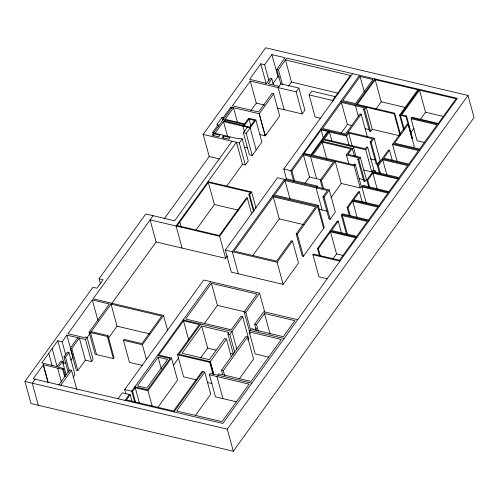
<?xml version="1.0" encoding="UTF-8"?>
<svg xmlns="http://www.w3.org/2000/svg" width="499" height="499" viewBox="0 0 499 499"><rect width="100%" height="100%" fill="white"/><g stroke="black" fill="none" stroke-linecap="round" stroke-linejoin="round"><path stroke-width="0.75" d="M164.115 219.024L209.218 156.505L203.174 134.418L265.68 47.773L468.006 95.446L474.05 117.533L233.32 451.227L30.994 403.554L24.95 381.467L92.914 287.262L96.999 288.229L103.156 279.696L99.064 278.735L145.77 213.99L174.638 220.795L232.041 141.223M65.781 355.02L62.157 341.771L57.79 340.742L41.76 362.96L57.036 366.559L60.997 361.07L62.494 361.426L66.118 374.674M64.67 376.683L62.656 369.322L43.332 364.769L33.227 378.772L222.822 423.445L457.365 98.328L286.757 58.127L278.43 69.667L282.459 84.393M223.558 119.18L223.159 117.708L221.93 117.421L216.797 124.538L218.019 124.831L218.425 126.303M269.03 80.925L264.601 64.733L260.752 63.828L249.587 79.304L266.603 83.383L270.171 78.437L271.824 78.83L273.433 84.718M218.019 124.831L212.374 132.659L238.878 138.903L239.364 138.229L242.196 138.897L248.234 160.977L245.327 165.013L242.495 164.346L236.451 142.265L176.041 225.997L182.085 248.084M223.159 117.708L230.837 107.067L259.262 113.766L265.306 135.853L259.904 134.58M35.136 379.221L32.273 383.195L38.311 405.275M62.157 341.771L66.935 335.147L85.479 339.513L91.517 361.594L85.385 360.153L79.341 338.066L71.794 348.533L77.838 370.614L76.335 370.258L70.297 348.177L77.844 337.717M91.149 331.648L107.977 335.615L114.015 357.702L113.379 358.588L95.128 354.284L89.084 332.203L109.443 303.985L92.327 299.949L67.958 333.731L85.073 337.761L85.635 336.987L87.057 337.324L93.101 359.405L91.517 361.594M153.093 215.718L93.12 298.851L163.553 315.449L167.783 330.906M277.388 108.102L302.176 113.94L296.132 91.853L250.249 81.044L232.384 105.807L258.582 111.976L271.943 93.463L273.627 93.856L279.671 115.943L265.306 135.853M213.584 132.946L232.047 107.354M213.185 133.651L212.044 135.229L218.774 136.82L219.916 135.235L213.185 133.651L213.79 135.859M215.044 133.289L223.49 121.581L250.149 127.863L256.193 149.95M244.117 124.513L224.681 119.935L223.976 120.914L243.412 125.492M264.601 64.733L271.893 54.622L285.104 57.734L276.777 69.28L280.806 84M223.221 136.015L222.086 137.599L228.947 139.215L230.089 137.637L223.221 136.015L223.826 138.223M68.226 372.366L63.997 356.91L67.44 352.138L68.937 352.494L74.981 374.574L73.259 376.963M62.494 361.426L58.314 367.214L63.329 368.393L65.544 376.489M69.324 371.25L65.494 357.265L68.937 352.494M62.968 364.027L63.835 362.829L57.79 340.742M271.824 78.83L268.256 83.776L279.066 86.321M62.656 369.322L63.329 368.393M85.479 339.513L87.057 337.324M111.657 303.217L90.512 332.54L96.55 354.621M70.802 360.241L72.979 357.228L66.935 335.147M87.082 337.673L90.244 333.295M111.464 303.879L156.125 241.965L150.087 219.884L219.629 236.27L225.667 258.351L156.125 241.965M250.928 110.553L256.286 103.125L250.249 81.044M272.922 83.657L277.937 76.709L271.893 54.622M248.989 119.099L244.217 125.717L249.787 127.033L254.559 120.415L248.989 119.099L250.804 125.723M58.863 384.816L69.635 369.878L71.538 370.327L76.777 389.469M60.766 385.259L71.538 370.327M244.335 131.318L242.926 126.16L248.621 118.263L255.85 119.966L261.888 142.053L252.213 155.463L249.381 154.796L243.344 132.715L247.317 127.195M253.717 212.169L248.882 194.498L250.429 192.352L208.345 182.441L177.214 225.598L219.292 235.509L246.506 197.791L247.261 197.966L251.689 214.158M259.262 113.766L273.627 93.856M245.327 165.013L239.283 142.932L242.196 138.897M252.213 155.463L246.175 133.383L255.85 119.966M77.838 370.614L85.385 360.153M113.379 358.588L107.335 336.501L107.977 335.615M288.422 86.277L291.491 82.023L285.453 59.936L350.423 75.492L332.446 100.411L332.852 101.883M108.483 338.085L117.059 326.19L111.021 304.103L161.763 316.06L141.891 343.605L124.083 339.414L123.44 340.299L129.484 362.38L142.377 365.418M226.696 186.246L242.495 164.346M195.808 230.276L214.389 204.521L208.345 182.441M296.132 91.853L298.864 88.067L280.862 83.826L278.13 87.612L284.174 109.699M266.192 134.431L265.187 135.822L259.143 113.741M320.414 118.238L315.143 116.997L309.099 94.91L311.831 91.124L335.178 96.625M302.176 113.94L304.908 110.154L298.864 88.067M219.629 236.27L247.261 197.966M254.06 210.871L249.631 194.679L251.596 191.953L208.014 181.68M146.432 359.486L142.402 344.765L163.553 315.449M118.045 398.757L122.305 392.856L130.189 394.709L131.998 401.339M125.916 393.942L124.706 389.526L203.704 280.02L259.58 293.187L264.813 312.324M225.311 250.074L277.494 177.738L329.303 189.944L335.34 212.025L330.163 219.204L329.016 218.936L322.978 196.856L327.519 190.556L284.979 180.532L274.519 195.034L318.206 205.326L324.244 227.407L303.38 256.33L302.238 256.062L296.194 233.975L315.786 206.823L273.246 196.799L234.068 251.109L276.608 261.133L291.322 240.73L292.47 240.998L298.508 263.085L283.158 284.368L231.349 272.161L225.311 250.074L277.113 262.281L283.158 284.368M286.401 178.592L283.781 169.018L352.593 73.64M225.667 258.351L227.482 255.844M125.024 400.404L129.285 394.497M210.684 281.667L131.686 391.166L134.705 402.213M284.474 179.384L232.285 251.721L238.329 273.801M359.573 75.28L290.761 170.664L293.58 180.969M321.113 129.846L304.153 153.361L310.821 154.933L327.781 131.418L321.113 129.846L323.327 137.942M130.189 394.709L126.434 399.917L173.521 411.014L202.051 371.462L204.709 372.086L210.746 394.173L195.358 415.505M135.609 402.425L132.591 391.384L135.235 387.717L147.935 390.705L152.164 406.167M196.325 379.858L183.601 376.864L177.563 354.777L199.363 324.556L183.495 320.82L158.801 355.051L171.5 358.045L177.544 380.126L158.058 407.14M285.615 179.652L286.251 178.767L317.358 186.096L317.757 187.568M294.722 181.237L291.903 170.932L303.448 154.927L333.413 161.988L320.246 180.239L322.46 188.335M370.657 131.511L364.613 109.431L366.204 107.229L372.248 129.31L370.657 131.511L369.516 131.243L363.478 109.162L364.432 107.84L341.341 102.395L322.547 128.455L345.632 133.894L360.01 113.972L361.145 114.24L367.189 136.321M360.103 76.497L342.713 100.605L355.531 103.624L372.921 79.516L360.103 76.497L364.332 91.953M158.121 357.203L137.406 385.914L146.806 388.135L167.521 359.417L158.121 357.203L161.339 368.979M250.192 334.006L244.154 311.925L257.035 294.067L211.408 283.313L185.64 319.029L231.268 329.783L240.992 316.304L242.626 316.69L248.664 338.771L247.778 340M311.164 155.713L328.991 131M348.813 163.766L346.393 154.927L350.766 148.864L322.104 142.109L312.667 155.195L353.729 164.851L354.24 164.134L355.232 164.364L361.276 186.451L360.203 187.93L341.235 183.457L335.191 161.377L321.387 180.507L323.601 188.603M349.181 145.583L346.568 136.015L329.421 131.973L324.256 139.134L365.305 148.833L366.69 146.918L367.651 147.149L373.695 169.23L371.774 171.893L363.746 169.997M147.935 390.705L171.5 358.045M356.061 104.84L374.799 78.867M403.622 129.815L399.593 115.094L417.863 89.764L375.161 79.703L357.346 104.397L394.634 113.179L400.472 134.524M200.773 324.069L178.973 354.29L210.241 361.663L213.666 374.175L210.191 361.65M173.371 365.312L178.761 357.839M233.307 353.835L227.875 333.956L228.941 332.477L201.64 326.047L182.023 353.236L209.324 359.673L224.519 338.603L226.484 339.064L231.311 356.735M252.862 255.507L279.284 218.88L273.246 196.799M305.051 183.17L309.492 177.014L303.448 154.927M341.116 133.164L347.385 124.482L341.341 102.395M204.341 323.564L217.445 305.394L211.408 283.313M361.145 114.24L346.138 135.042L320.77 129.066M346.568 136.015L348.664 133.108L372.585 138.741L370.183 142.078L376.227 164.159L377.188 164.383L380.132 160.31L374.088 138.223L348.24 132.135M316.722 186.982L317.358 186.096M375.859 109.194L381.205 101.784L375.161 79.703M200.548 358.02L207.684 348.134L201.64 326.047M321.68 141.142L352.269 148.346L347.909 154.391L360.315 157.316L366.36 179.403L364.838 181.511L363.846 181.274L357.808 159.193L358.775 157.846L346.393 154.927M353.329 146.887L355.943 156.455M277.113 262.281L292.47 240.998M303.38 256.33L297.342 234.249L318.206 205.326M330.163 219.204L324.119 197.124L329.303 189.944M173.92 411.925L202.956 371.674M212.961 374.138L209.736 362.361L226.484 339.064M234.867 352.824L229.833 334.417L242.626 316.69M250.822 330.712L245.789 312.305L259.58 293.187M204.709 372.086L176.646 410.983L222.043 421.68L249.132 384.136L209.455 374.786L210.435 373.439L251.858 383.195M330.993 197.654L341.235 183.457M360.203 187.93L354.165 165.849L355.232 164.364M364.838 181.511L358.793 159.424L360.315 157.316M371.774 171.893L365.736 149.806L367.651 147.149M377.188 164.383L371.15 142.302L374.088 138.223M400.011 135.167L394.173 113.816L394.634 113.179M419.148 89.321L400.416 115.288L404.246 129.272M424.555 142.533L417.127 140.787L411.082 118.7L412.099 117.296L438.265 123.459L456.08 98.771L419.516 90.151L401.701 114.845L406.485 115.974L412.53 138.055L412.068 138.691L406.03 116.61L406.485 115.974M217.907 375.198L218.899 373.826L251.072 381.411L281.342 339.439L249.169 331.86L251.515 328.61L253.292 329.028L252.924 329.533L283.326 336.7L294.897 320.657L264.501 313.491L256.511 324.568L258.32 331.193M222.697 374.655L221.487 370.233L245.77 336.582L247.541 337L253.586 359.08L239.196 379.028M256.548 330.775L254.733 324.15L263.715 311.7L297.66 319.703M224.675 375.809L223.265 370.657L247.541 337M254.945 330.076L256.28 328.223M327.219 278.785L318.973 276.839L312.929 254.758L313.422 254.072L339.532 260.228L355.725 237.786L330.494 231.842L318.343 248.689L320.358 256.049M319.472 255.837L317.458 248.477L337.299 220.982L338.253 221.207L341.472 232.983M346.574 234.518L341.341 215.375L342.445 213.846L368.487 219.984L377.78 207.097L352.693 201.191L348.046 207.628L350.261 215.724M349.306 215.499L347.092 207.403L358.469 191.635L359.411 191.859L362.23 202.164M366.303 203.105L361.875 186.913L362.985 185.372L389.014 191.672L398.108 179.066L372.84 173.109L367.701 180.233L369.715 187.599M368.855 187.393L366.84 180.033L373.888 170.259L374.892 170.496L375.498 172.704M379.564 173.558L377.35 165.462L388.534 149.956L389.519 150.187L392.339 160.497M397.148 161.37L392.513 144.442L407.209 124.07L408.207 124.307L414.245 146.388L413.34 147.648M338.253 221.207L331.592 230.438L356.679 236.351L367.426 221.456L341.341 215.375M359.411 191.859L353.735 199.725L378.847 205.638L387.929 193.051L361.875 186.913M374.892 170.496L374.025 171.7L399.007 177.588L407.671 165.587L382.683 159.699L378.354 165.699L380.369 173.059M389.519 150.187L383.768 158.158L408.8 164.052L418.524 150.567L392.513 144.442M408.207 124.307L394.615 143.144L419.615 149.039L437.08 124.825L411.082 118.7M410.858 132.609L413.977 128.287M420.214 119.641L425.56 112.238L419.516 90.151M332.939 258.919L336.538 253.929L330.494 231.842M233.32 451.227L227.276 429.14L468.006 95.446M276.777 69.28L278.43 69.667M277.937 76.709L279.403 77.052M381.205 101.784L405.176 107.435M425.56 112.238L443.468 116.454M340.836 101.247L394.173 113.816M399.593 115.094L406.03 116.61M411.638 117.932L438.633 124.295M309.099 94.91L333.157 100.58M363.478 109.162L364.613 109.431M372.248 129.31L399.456 135.722M347.385 124.482L351.832 125.53M365.218 128.686L369.722 129.746M256.286 103.125L264.576 105.083M393.062 143.681L420.058 150.043M370.183 142.078L371.15 142.302M365.736 149.806L322.753 139.651L323.358 141.859M244.56 123.895L225.13 119.311L233.507 107.697L237.536 122.423M382.24 158.688L409.23 165.044M370.408 158.888L375.635 160.123M357.808 159.193L358.793 159.424M243.344 132.715L246.175 133.383M377.35 165.462L378.354 165.699M302.943 153.779L354.165 165.849M372.46 172.242L399.456 178.605M203.174 134.418L239.283 142.932M244.479 147.186L247.473 147.891M366.84 180.033L367.701 180.233M358.993 178.555L363.359 179.59M362.399 186.183L389.395 192.545M283.781 169.018L291.903 170.932M309.492 177.014L320.994 179.721M320.246 180.239L321.387 180.507M209.218 156.505L219.579 158.944M352.269 200.23L379.265 206.586M322.978 196.856L324.119 197.124M347.092 207.403L348.046 207.628M272.735 195.645L317.564 206.212L323.608 228.293M341.915 214.582L368.911 220.945M319.092 209.231L327.126 211.127M248.882 194.498L249.631 194.679M279.284 218.88L303.916 224.687M330.107 230.95L357.097 237.312M214.389 204.521L238.435 210.185M296.194 233.975L297.342 234.249M317.458 248.477L318.343 248.689M336.538 253.929L343.218 255.5M312.929 254.758L339.925 261.12M217.445 305.394L245.121 311.919M244.154 311.925L245.789 312.305M254.733 324.15L256.511 324.568M250.161 330.488L284.112 338.49M183.096 319.903L231.991 331.43L236.825 349.094M227.875 333.956L229.833 334.417M268.68 357.116L255.214 353.941L249.169 331.86M117.059 326.19L149.631 333.862M207.684 348.134L216.023 350.098M230.432 353.492L233.463 354.209M89.084 332.203L107.335 336.501M123.44 340.299L142.402 344.765M177.563 354.777L209.736 362.361M221.487 370.233L223.265 370.657M157.391 355.538L170.09 358.531L147.536 389.794L134.836 386.8M70.297 348.177L71.794 348.533M207.547 382.502L212.038 383.563M63.997 356.91L65.494 357.265M236.451 401.807L215.499 396.873L209.455 374.786M63.835 362.829L66.011 363.341M124.706 389.526L132.591 391.384M24.95 381.467L227.276 429.14M291.491 82.023L338.334 93.238M382.683 159.699L386.912 175.155M355.431 105.719L358.45 116.76M372.84 173.109L377.275 189.308M348.664 133.108L352.088 145.621M352.269 148.346L354.49 156.443M352.693 201.191L357.321 218.119M329.421 131.973L332.035 141.548M342.333 215.543L347.329 234.006M322.104 142.109L326.739 159.044M310.528 156.599L316.566 178.679M316.085 187.861L322.123 209.948M260.752 63.828L266.192 83.701M284.979 180.532L290.013 198.939M230.837 107.067L231.237 108.539M251.596 191.953L256.031 208.145M224.681 119.935L225.08 121.407M223.49 121.581L227.519 136.308M221.93 117.421L222.735 120.365M264.501 313.491L270.14 334.105M179.796 222.011L181.206 227.164M216.934 376.552L222.972 398.632M183.495 320.82L188.734 339.956M135.235 387.717L139.464 403.173M99.064 278.735L100.474 283.887M92.327 299.949L97.966 320.558M57.647 368.143L61.477 382.128M52.164 348.539L56.998 366.204M48.746 353.28L52.17 365.792M43.332 364.769L48.166 382.434M43.257 364.875L48.085 382.54"/></g></svg>
